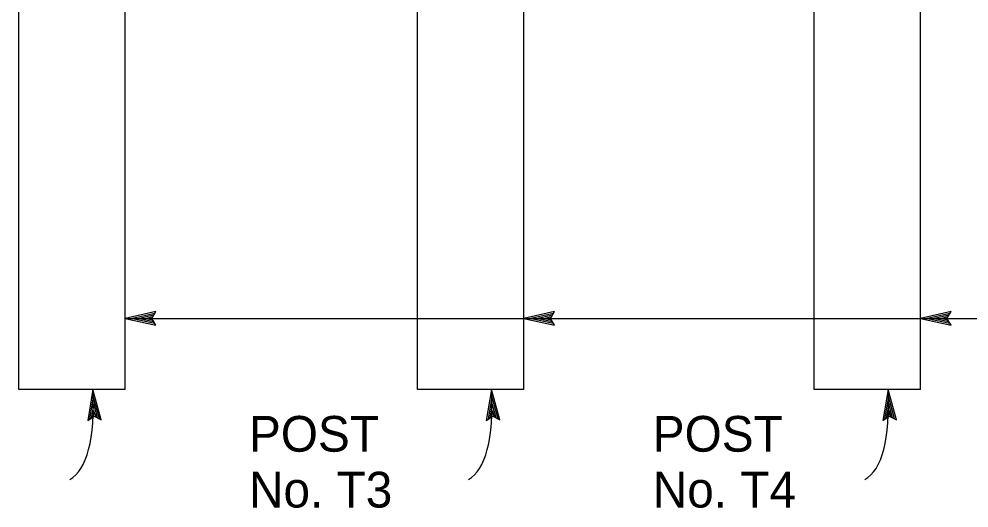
# Model space of a CAD drawing. Extents: x -894 to 866, y -476 to 714.
# Drawn here: x -446.2 to -260, y 381 to 476.8 of the extents above; entities that cross this region are included whole.
import ezdxf

# ---------------------------------------------------------------- set-up
doc = ezdxf.new("R2010")
doc.units = 0
for name, color, linetype in [('56 Stage 3 Anno', 7, 'Continuous'), ('57 Undefined', 7, 'Continuous'), ('60 Nongeo Data', 7, 'Continuous')]:
    doc.layers.add(name, color=color, linetype=linetype)

msp = doc.modelspace()

# ---------------------------------------------------------------- linework, layer by layer
at = {"layer": '56 Stage 3 Anno'}
for p, q in [((-419.34, 419.48), (-425.33, 418.14)), ((-419.55, 419.12), (-423.95, 418.14)), ((-420.14, 418.14), (-419.34, 419.48)), ((-419.34, 419.48), (-419.34, 419.48)), ((-341.21, 419.48), (-347.21, 418.14)), ((-341.43, 419.12), (-345.83, 418.14)), ((-342.01, 418.14), (-341.21, 419.48)), ((-341.21, 419.48), (-341.21, 419.48)), ((-263.51, 419.48), (-269.51, 418.14)), ((-263.73, 419.12), (-268.13, 418.14)), ((-264.31, 418.14), (-263.51, 419.48)), ((-263.51, 419.48), (-263.51, 419.48)), ((-425.33, 418.14), (-11.6, 418.14)), ((-425.33, 418.14), (-425.33, 418.14)), ((-425.33, 418.14), (-419.34, 416.81)), ((-423.94, 418.13), (-419.57, 417.17)), ((-419.79, 418.76), (-422.57, 418.14)), ((-422.57, 418.14), (-419.75, 417.51)), ((-419.96, 418.41), (-421.19, 418.14)), ((-421.19, 418.14), (-419.98, 417.87)), ((-419.34, 416.81), (-420.14, 418.14)), ((-347.21, 418.14), (-347.21, 418.14)), ((-347.21, 418.14), (-341.21, 416.81)), ((-345.82, 418.13), (-341.44, 417.17)), ((-341.66, 418.76), (-344.45, 418.14)), ((-344.45, 418.14), (-341.62, 417.51)), ((-341.84, 418.41), (-343.07, 418.14)), ((-343.07, 418.14), (-341.86, 417.87)), ((-341.21, 416.81), (-342.01, 418.14)), ((-269.51, 418.14), (-269.51, 418.14)), ((-269.51, 418.14), (-263.51, 416.81)), ((-268.12, 418.13), (-263.74, 417.17)), ((-263.96, 418.76), (-266.75, 418.14)), ((-266.75, 418.14), (-263.92, 417.51)), ((-264.14, 418.41), (-265.37, 418.14)), ((-265.37, 418.14), (-264.16, 417.87)), ((-263.51, 416.81), (-264.31, 418.14)), ((-419.34, 416.81), (-419.34, 416.81)), ((-341.21, 416.81), (-341.21, 416.81)), ((-263.51, 416.81), (-263.51, 416.81)), ((-431.67, 404.18), (-432.71, 398.13)), ((-430.04, 398.25), (-431.67, 404.18)), ((-431.67, 404.18), (-431.67, 404.18)), ((-353.54, 404.18), (-354.59, 398.13)), ((-351.92, 398.25), (-353.54, 404.18)), ((-353.54, 404.18), (-353.54, 404.18)), ((-275.84, 404.18), (-276.89, 398.13)), ((-274.22, 398.25), (-275.84, 404.18)), ((-275.84, 404.18), (-275.84, 404.18)), ((-431.6, 402.79), (-432.36, 398.38)), ((-430.41, 398.45), (-431.6, 402.8)), ((-353.48, 402.79), (-354.24, 398.38)), ((-352.28, 398.45), (-353.48, 402.8)), ((-275.78, 402.79), (-276.54, 398.38)), ((-274.58, 398.45), (-275.78, 402.8)), ((-431.53, 401.42), (-432.02, 398.57)), ((-430.78, 398.67), (-431.53, 401.42)), ((-353.41, 401.42), (-353.9, 398.57)), ((-352.65, 398.67), (-353.41, 401.42)), ((-275.71, 401.42), (-276.2, 398.57)), ((-274.95, 398.67), (-275.71, 401.42)), ((-432.71, 398.13), (-431.42, 398.99)), ((-431.47, 400.04), (-431.68, 398.82)), ((-431.13, 398.83), (-431.47, 400.04)), ((-431.42, 398.99), (-430.04, 398.25)), ((-354.59, 398.13), (-353.29, 398.99)), ((-353.34, 400.04), (-353.55, 398.82)), ((-353.01, 398.83), (-353.34, 400.04)), ((-353.29, 398.99), (-351.92, 398.25)), ((-276.89, 398.13), (-275.6, 398.99)), ((-275.64, 400.04), (-275.85, 398.82)), ((-275.31, 398.83), (-275.64, 400.04)), ((-275.6, 398.99), (-274.22, 398.25)), ((-432.71, 398.13), (-432.71, 398.13)), ((-430.04, 398.25), (-430.04, 398.25)), ((-354.59, 398.13), (-354.59, 398.13)), ((-351.92, 398.25), (-351.92, 398.25)), ((-276.89, 398.13), (-276.89, 398.13)), ((-274.22, 398.25), (-274.22, 398.25))]:
    msp.add_line(p, q, dxfattribs=at)
for centre in [(-451.65, 431.46), (-373.52, 431.46), (-295.82, 431.46)]:
    msp.add_ellipse(centre, major_axis=(-14.78, 45.15), ratio=0.3001, start_param=3.190655, end_param=3.969345, dxfattribs=at)
at = {"layer": '60 Nongeo Data'}
for p, q in [((-446.17, 404.18), (-446.17, 526.75)), ((-425.33, 404.18), (-425.33, 526.75)), ((-368.04, 404.18), (-368.04, 526.75)), ((-347.21, 404.18), (-347.21, 526.75)), ((-290.34, 404.18), (-290.34, 526.75)), ((-269.51, 404.18), (-269.51, 526.75)), ((-425.33, 404.18), (-446.17, 404.18)), ((-347.21, 404.18), (-368.04, 404.18)), ((-269.51, 404.18), (-290.34, 404.18))]:
    msp.add_line(p, q, dxfattribs=at)

# ---------------------------------------------------------------- texts
at = {"layer": '57 Undefined'}
for s, p in [('POST', (-401.1, 392.01)), ('POST', (-321.97, 392.01)), ('No. T3', (-401.1, 381.07)), ('No. T4', (-321.97, 381.07))]:
    msp.add_text(s, height=7, dxfattribs=at).set_placement(p)

doc.saveas('drawing.dxf')
